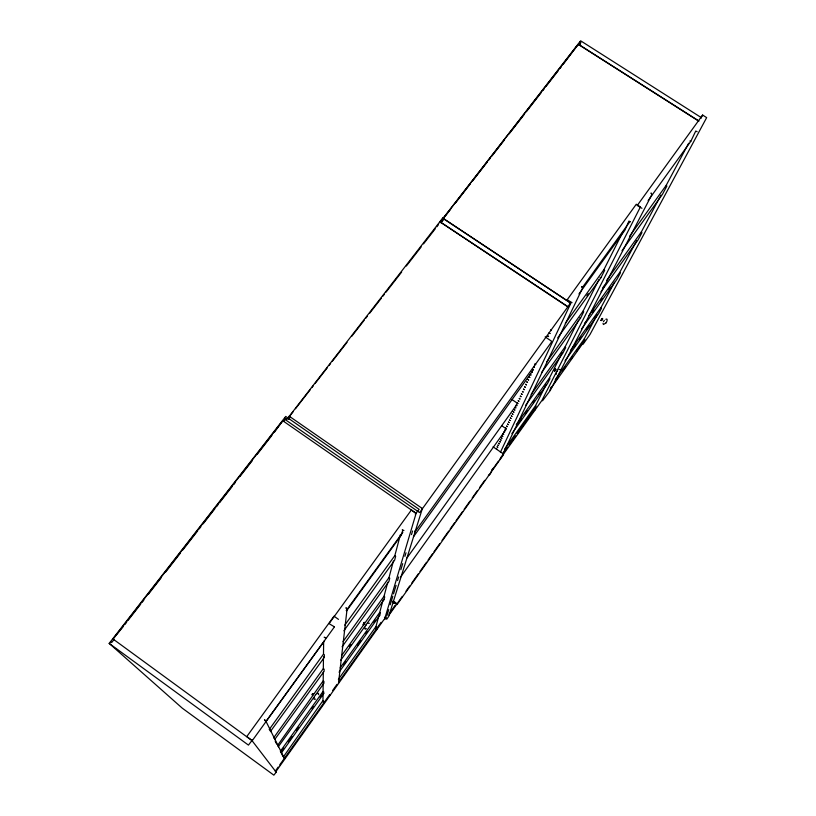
<?xml version="1.0" encoding="UTF-8"?>
<svg xmlns="http://www.w3.org/2000/svg" width="816" height="816" viewBox="0 0 816 816"><rect width="100%" height="100%" fill="white"/><g stroke="black" fill="none" stroke-linecap="round" stroke-linejoin="round"><path stroke-width="1.22" d="M283.417 756.84L322.973 700.577L323.054 693.11L323.728 693.549L323.758 691.937L323.075 691.397L323.167 682.819M277.583 745.406L323.197 680.85L323.289 672.119M273.544 737.97L323.33 668.569L323.452 658.022M269.209 729.514L323.493 654.126L323.646 641.417M315.843 694.559L323.901 683.288L323.932 681.421L323.197 680.85M274.635 739.602L324.095 671.384L324.125 669.202L323.33 668.569M270.463 731.422L324.319 657.39L324.36 654.809L323.493 654.126M364.976 627.637L365.119 628.891M318.628 694.661L318.485 693.365L317.169 693.651M651.341 193.535L651.035 193.004L651.943 194.463L550.27 390.466L542.528 400.789M338.487 683.298L347.086 609.022L345.902 607.777L346.372 608.206M556.288 373.096L556.196 374.371M314.15 697.415L314.089 699.322L315.496 699.118M439.936 222.778L440.099 221.942L567.814 306.847L419.608 512.601L285.773 420.005L286.936 418.506L288.068 419.291L290.068 416.803M442.119 221.146L441.038 220.432L440.844 221.401L580.635 40.8L701.352 117.647M440.966 222.513L443.873 218.974M287.773 418.19L442.731 218.045L570.853 303.185L500.392 452.288M442.241 220.534L442.731 218.045M597.271 314.548L584.338 338.793C586.724 339.935 579.686 345.188 583.052 344.27L590.019 334.468L706.656 117.626L702.617 115.046L637.245 205.479L641.957 208.304M550.27 390.466L549.862 389.793M338.375 679.371L376.003 626.494L378.736 616.182M340.221 667.835L379.736 612.418L382.918 600.484M341.516 655.727L384.03 596.282L387.763 582.236M343.036 641.651L389.008 577.565L393.434 560.939M344.801 625.138L394.842 555.614L400.472 534.46M339.058 672.2L379.726 615.437L380.399 612.969L379.736 612.418M340.537 660.501L383.969 599.719L384.734 596.863L384.03 596.282M342.067 646.843L388.875 581.522L389.762 578.207L389.008 577.565M343.852 630.819L394.607 560.235L395.668 556.318L394.842 555.614M346.708 610.725L401.421 534.98L402.37 531.471M385.081 617.355L385.234 616.835M385.009 617.845L416.038 513.57L411.417 509.949L329.052 623.638L334.366 626.8M386.927 615.631L388.763 609.583M390.221 604.748L392.792 596.282M393.526 593.864L396.086 585.398M397.555 580.564L398.657 576.932M400.85 569.68L402.686 563.642M404.889 556.379L405.98 552.758M411.478 534.623L412.58 530.992M384.499 617.722L386.753 619.201L388.702 616.457L422.362 508.541L289.17 416.18L290.108 417.415L288.782 419.118M394.556 603.146L393.2 601.759L394.679 602.983M265.608 721.324L264.496 719.722L265.006 720.12M392.812 602.147L394.73 603.044M698.629 121.033L578.248 44.35L563.081 64.474M579.085 44.88L580.737 42.667L579.697 42.004M579.278 45.217L580.737 42.667M392.924 601.769C398.953 606.859 398.269 603.544 392.945 601.025M314.568 696.262L315.649 694.753M365.476 625.852L366.343 624.699M555.604 369.189L555.482 369.271M557.563 370.729L556.961 371.657M284.57 758.707L265.659 720.671M406.98 557.95L516.926 404.45L517.293 403.155L512.03 399.595M413.477 536.785L532.277 371.464L532.715 369.964M400.401 577.31L505.767 429.818L506.206 428.788L501.901 425.819M415.048 530.737L414.956 531.889L550.933 342.802L551.555 341.19L545.149 336.886M492.874 468.415C491.375 469.761 490.804 475.524 488.396 475.167M501.809 456.185L500.565 458.082M502.911 453.9L582.604 288.028L581.655 286.538L582.002 287.048M397.035 604.625L503.258 455.042L503.543 454.002L493.068 446.852M601.514 320.086L601.178 320.657L601.657 320.015M603.452 321.647L604.36 320.351M504.472 449.361L535.582 405.593L546.261 384.356M516.283 424.606L549.372 378.165L562.153 352.747M531.175 394.393L565.07 346.943L578.585 320.045M546.557 362.08L583.073 311.12L598.913 279.602M565.315 323.309L603.962 269.566L622.72 232.244M511.856 433.633L547.516 383.54L549.953 378.726L549.372 378.165M525.739 405.124L562.907 353.053L565.682 347.555L565.07 346.943M541.579 372.535L580.533 318.118L583.726 311.783L583.073 311.12M557.634 337.967L600.933 277.675L604.666 270.29L603.962 269.566M578.952 293.944L624.832 230.316L628.912 221.085L630.37 221.799M550.443 388.691L551.585 386.468M700.811 118.422L702.617 115.046M312.12 694.977L312.732 694.049M570.761 350.054L600.933 307.683L614.499 282.265M588.958 315.537L619.762 272.391L636.704 240.618M606.706 280.316L641.305 231.999L660.96 195.167M629.656 236.191L666.213 185.314L688.663 143.228M565.049 360.805L598.567 313.711L601.484 308.254L600.933 307.683M581.461 329.072L617.018 279.225L620.344 273.013L619.762 272.391M600.984 291.71L638.112 239.802L641.927 232.672L641.305 231.999M621.996 250.696L662.449 194.33L666.876 186.048L666.213 185.314M648.139 200.522L690.826 141.29L695.752 131.019L697.15 131.743M312.916 694.416L312.538 695.059L312.926 694.579M554.543 370.658L555.37 369.617M364.375 622.873L364.028 623.169M364.538 623.21L364.058 623.944M602.534 318.689L602.106 319.352M602.351 319.393L601.769 320.372M554.809 370.831L555.125 370.515M555.625 369.75L555.186 370.24M602.422 319.413L602.718 318.944L602.188 319.637M312.049 694.426L312.416 693.875M313.67 693.539L313.018 694.477M363.528 623.883L363.059 624.689L363.467 624.179M363.579 624.067L364.181 622.965M555.4 370.087L555.9 369.301L555.451 369.862M601.596 319.933L602.575 318.577L602.096 319.219M312.844 694.487L313.354 693.763M363.467 623.944L364.069 623.087M363.803 624.077L364.303 623.363M554.819 369.638C556.818 367.016 552.738 372.596 554.747 369.985M113.965 639.703L111.659 642.559L110.486 641.702L109.171 643.396L182.315 708.206L273.85 775.159L276.124 772.303L275.278 771.151L278.215 767.02M279.684 764.949L329.644 694.681M332.591 690.54L336.998 684.338M339.201 681.238L381.082 622.333M275.767 771.793L384.112 619.354L384.683 619.528L386.529 616.927M394.903 605.554L389.303 614.04L389.416 613.438M555.257 379.726L584.338 338.793M503.095 453.441L507.521 447.209M508.99 445.138L515.63 435.795M517.099 433.714L534.062 409.856M389.059 615.029L396.413 604.676M397.882 602.596L402.298 596.384M405.98 591.202L409.663 586.021M411.866 582.91L418.486 573.587M419.965 571.516L426.584 562.193M428.053 560.123L432.47 553.901M433.939 551.83L439.834 543.548M442.037 540.437L448.657 531.114M450.136 529.033L454.553 522.821M456.022 520.751L462.641 511.428M464.11 509.357L470.006 501.065M472.209 497.954L477.36 490.702M479.563 487.591L484.714 480.338M491.844 470.475L498.464 461.142M499.943 459.061L542.008 400.319L640.407 206.938L636.276 204.255L567.202 299.747L572.047 302.654M554.452 382.316L558.134 377.135M562.55 370.913L565.498 366.761M570.649 359.509L572.863 356.398M576.545 351.206L580.961 344.984M550.606 388.763L582.277 344.148M323.075 691.397L280.367 751.281L281.54 752.74L323.728 693.549M281.612 751.23L283.835 748.119M288.272 741.887L291.975 736.705M296.412 730.473L298.636 727.362M311.957 708.676L313.436 706.595M320.096 697.262L321.575 695.181M343.699 664.612L345.913 661.511M357.694 644.987L360.641 640.856M365.792 633.624L367.261 631.564M373.891 622.271L375.36 620.201M518.446 423.096L521.353 419.006M524.994 413.896L527.177 410.836M532.991 402.655L534.449 400.615M538.815 394.485L540.274 392.435M573.821 347.218L576.004 344.148M579.646 339.028L581.104 336.977M586.204 329.817L589.121 325.727M594.221 318.556L595.68 316.516M602.422 288.252L604.646 285.141M349.381 646.66L350.849 644.599M278.348 746.681L314.384 696.599M584.429 323.564L585.908 321.494M592.569 312.151L594.048 310.08M600.719 300.737L602.198 298.666M608.858 289.323L610.337 287.242M586.837 295.739L588.305 293.689M334.285 627.086L252.195 740.724L113.026 639.02L282.795 420.76L415.997 513.203L419.128 509.357L285.722 416.446L110.486 641.702M346.219 610.562L402.941 532.052M582.41 287.477L629.911 221.636M364.069 623.914L363.518 624.648M363.589 623.169L364.313 622.271M605.87 323.034C606.89 322.208 608.216 317.954 605.788 319.25M123.502 626.26L113.026 639.02M125.062 624.25L126.623 622.241M128.183 620.231L140.689 604.166M142.249 602.157L143.81 600.148M148.492 594.119L160.997 578.044M165.679 572.026L180.52 552.942M182.866 549.923L197.707 530.839M199.267 528.829L200.828 526.82M203.174 523.811L214.894 508.745M216.454 506.736L218.015 504.727M219.575 502.717L232.081 486.642M233.641 484.633L235.202 482.623M239.884 476.605L252.389 460.53M257.071 454.502L271.912 435.418M274.258 432.409L282.795 420.76M284.56 417.945L285.692 418.72L283.693 421.382M441.038 220.432L439.997 221.768L568.007 306.734M578.248 44.35L443.006 218.402L570.455 302.92L569.517 304.929M289.211 416.792L293.117 411.764M295.463 408.745L310.294 389.65M311.865 387.641L313.426 385.631M314.986 383.612L327.481 367.537M329.042 365.527L330.602 363.508M332.163 361.498L347.004 342.404M351.686 336.376L364.181 320.29M365.741 318.281L367.312 316.271M369.648 313.252L381.368 298.177M382.928 296.167L384.489 294.158M386.05 292.138L401.666 272.034M406.358 266.006L421.189 246.911M423.535 243.892L435.254 228.817M436.815 226.807L438.376 224.798M443.629 218.249L450.646 209.202M455.338 203.174L470.169 184.069M472.515 181.06L487.346 161.966M488.906 159.956L490.467 157.947M492.028 155.938L504.523 139.852M509.204 133.824L524.045 114.73M526.381 111.71L541.222 92.616M542.783 90.607L544.343 88.597M545.904 86.588L558.399 70.502M559.96 68.493L561.52 66.484M605.89 323.014L603.412 324.523L603.024 323.299M534.776 410.499C531.563 411.386 537.887 406.715 535.582 405.593M493.241 468.986L492.691 469.169M376.87 629.299L375.697 629.003M330.062 695.15L329.521 695.293M324.442 702.617L323.269 702.29M690.826 141.29L689.846 141.015M252.246 739.816L251.369 739.918L246.779 736.573L333.999 616.182L338.487 619.375M325.931 637.826L324.166 637.204L324.646 637.622M600.933 277.675L600.046 277.348M580.533 318.118L579.717 317.801M403.94 530.492L402.247 529.839L402.686 530.298M558.97 369.648L560.021 369.322M368.026 623.302L369.403 623.261M366.384 628.657L365.16 628.932M383.969 599.719L383.234 599.291M394.046 602.83C391.68 600.851 395.954 603.422 393.751 602.667M379.675 615.448L379.042 615.04M324.523 640.723L265.71 721.813M324.319 657.39L323.462 656.849M567.916 306.632L570.639 302.858M270.83 731.677L269.647 729.83M375.86 629.105L376.615 627.004L376.003 626.494M278.48 746.762L277.919 745.651M421.617 509.643L422.015 508.348M323.422 702.403L322.973 700.577M415.375 514.396L415.752 513.111M579.309 43.187L580.349 43.85M579.136 44.727L698.914 121.023M394.169 602.789L393.587 602.545M441.691 219.382L442.772 220.096L442.578 221.065L441.497 220.351M284.621 418.628L285.743 419.414L285.692 418.72M109.171 643.396L248.452 745.11L252.001 740.459M251.675 740.183L276.145 772.099M283.58 756.962L284.162 757.911M550.984 330.041L551.218 330.572L550.494 330.082M275.227 741.254L276.716 744.161M280.867 752.27L283.091 756.605M554.737 370.954L555.155 370.444L554.737 370.954M600.964 320.372L602.32 318.403L600.974 320.433M549.188 332.928L549.933 333.54L549.188 332.928M547.822 335.927L548.556 336.539L547.822 335.927M534.99 364.028L535.673 364.609L534.99 364.028M533.786 366.67L534.47 367.241L533.786 366.67M532.593 369.281L533.276 369.842L532.593 369.281M531.41 371.851L532.093 372.412L531.41 371.851M530.247 374.401L530.93 374.962L530.247 374.401M529.094 376.921L529.768 377.482L529.094 376.921M527.962 379.42L528.625 379.97L527.962 379.42M526.83 381.888L527.503 382.439L526.83 381.888M525.718 384.326L526.381 384.866L525.718 384.326M524.617 386.733L525.28 387.284L524.617 386.733M523.525 389.12L524.178 389.66L523.525 389.12M522.444 391.486L523.097 392.027L522.444 391.486M521.383 393.822L522.026 394.352L521.383 393.822M520.322 396.137L520.975 396.668L520.322 396.137M519.282 398.422L519.925 398.953L519.282 398.422M518.242 400.687L518.884 401.207L518.242 400.687M517.222 402.931L517.864 403.451L517.222 402.931M516.212 405.144L516.844 405.664L516.212 405.144M515.212 407.337L515.834 407.857L515.212 407.337M514.213 409.51L514.845 410.02L514.213 409.51M513.233 411.662L513.856 412.172L513.233 411.662M512.264 413.783L512.887 414.293L512.264 413.783M511.295 415.895L511.918 416.395L511.295 415.895M510.347 417.976L510.959 418.486L510.347 417.976M509.408 420.046L510.02 420.546L509.408 420.046M508.47 422.086L509.082 422.586L508.47 422.086M507.552 424.116L508.154 424.606L507.552 424.116M506.634 426.115L507.236 426.605L506.634 426.115M505.726 428.104L506.328 428.594L505.726 428.104M504.829 430.063L505.43 430.552L504.829 430.063M503.941 432.011L504.533 432.49L503.941 432.011M503.064 433.939L503.656 434.418L503.064 433.939M502.187 435.846L502.778 436.325L502.187 435.846M501.32 437.733L501.911 438.212L501.32 437.733M500.473 439.61L501.055 440.079L500.473 439.61M499.627 441.466L500.208 441.935L499.627 441.466M498.78 443.302L499.361 443.771L498.78 443.302M497.954 445.118L498.525 445.587L497.954 445.118M497.128 446.923L497.699 447.392L497.128 446.923M496.312 448.708L496.883 449.177L496.312 448.708"/></g></svg>
